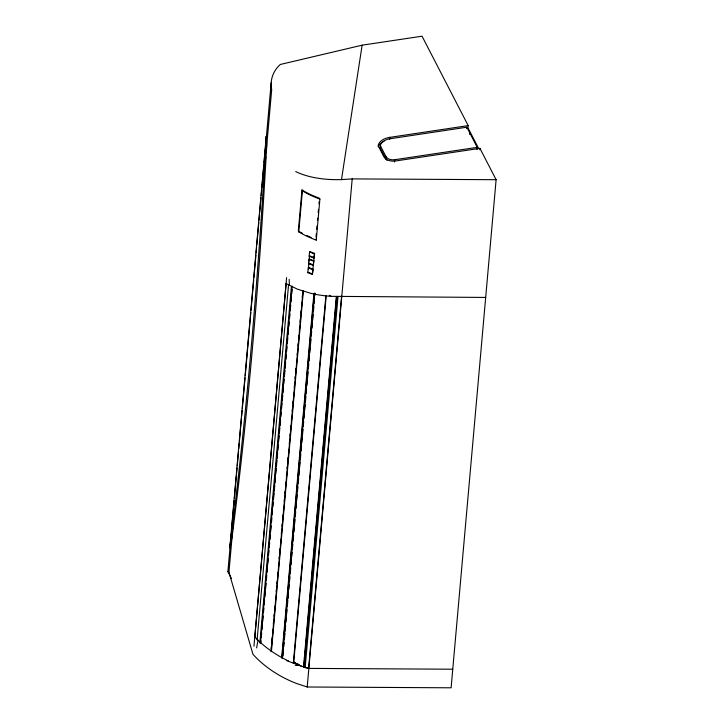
<?xml version="1.0" encoding="UTF-8"?>
<svg xmlns="http://www.w3.org/2000/svg" width="724" height="724" viewBox="0 0 724 724"><rect width="100%" height="100%" fill="white"/><g stroke="black" fill="none" stroke-linecap="round" stroke-linejoin="round"><path stroke-width="1.09" d="M253.952 646.233L286.613 277.563M229.825 547.769L266.269 136.257L266.704 145.913A2011.86 371.711 86.6 0 1 232.087 536.855L229.825 547.769A2227.784 411.612 86.6 0 0 266.269 136.257M231.282 533.28L227.888 571.58L231.49 578.594M231.481 531.036L233.472 508.51M233.671 506.257L234.169 500.619M234.368 498.365L236.368 475.84M236.567 473.596L237.065 467.957M237.264 465.704L238.558 451.07M238.757 448.817L239.255 443.178M239.454 440.925L241.454 418.4M241.653 416.155L242.151 410.517M242.35 408.264L245.047 377.856M245.246 375.602L250.83 312.533M251.029 310.279L253.717 279.871M253.916 277.618L255.916 255.092M256.115 252.839L256.613 247.21M256.812 244.956L258.812 222.431M259.011 220.177L259.509 214.548M259.708 212.295L261.002 197.652M261.201 195.399L261.699 189.769M261.898 187.516L263.898 164.991M264.097 162.737L264.595 157.108M264.794 154.855L271.174 82.771M478.718 148.646L467.994 127.867L468.193 125.614L389.838 137.352A17.258 10.661 5.1 0 0 378.127 145.596L383.928 156.846A9.023 5.575 5.1 0 0 395.304 161.018L479.931 148.348L496.112 179.706L451.115 687.8L307.202 686.995L296.858 683.592A82.608 55.82 23.5 0 1 252.966 654.297L228.947 572.222L232.585 531.217M232.784 528.963L233.083 525.588M265.31 161.687L265.708 157.18M266.106 152.673L271.699 89.532A26.906 25.394 -26.4 0 1 280.315 64.472L362.127 45.178L422.047 36.2L468.193 125.614M254.821 637.093L286.152 283.346M257.101 639.971L288.532 285.093M259.853 642.894L291.383 286.885M260.468 643.292L292.098 286.161M260.794 643.075L260.993 640.821M261.292 637.446L261.69 632.939M261.988 629.554L262.486 623.925M262.685 621.672L263.183 616.034M263.482 612.658L263.88 608.151M264.179 604.766L264.577 600.268M264.875 596.884L265.382 591.255M265.581 589.001L266.079 583.363M266.378 579.987L266.776 575.48M267.075 572.096L267.473 567.589M267.771 564.213L268.269 558.584M268.568 555.199L268.966 550.692M269.274 547.317L269.672 542.81M269.971 539.425L270.369 534.918M270.667 531.543L271.165 525.905M271.464 522.529L271.862 518.022M272.161 514.646L272.559 510.139M272.858 506.755L273.265 502.248M273.563 498.872L274.061 493.234M274.26 490.981L274.758 485.351M274.957 483.098L275.455 477.469M275.753 474.084L276.251 468.455M276.45 466.202L276.948 460.564M277.147 458.31L277.654 452.681M277.853 450.428L278.351 444.798M278.649 441.414L279.147 435.785M279.346 433.531L279.844 427.893M280.043 425.64L280.541 420.011M280.84 416.626L281.238 412.119M281.546 408.743L282.043 403.114M282.242 400.861L282.74 395.223M282.939 392.969L283.437 387.34M283.736 383.955L284.134 379.448M284.432 376.073L284.93 370.435M285.129 368.19L285.636 362.552M285.935 359.176L286.333 354.669M286.632 351.285L287.03 346.778M287.328 343.402L287.826 337.764M288.125 334.388L288.523 329.882M288.822 326.506L289.22 321.999M289.528 318.614L289.926 314.107M290.224 310.732L290.722 305.094M291.021 301.718L291.419 297.211M291.718 293.826L292.116 289.329M301.971 189.987L298.333 231.01L298.777 231.87A79.912 49.341 5.1 0 0 316.27 240.115L319.899 199.082L319.456 198.231A79.912 49.341 5.1 0 1 301.971 189.987L302.406 190.837L298.777 231.87M271.129 648.948L271.328 646.695M271.826 641.066L272.124 637.69M272.622 632.052L272.821 629.799M273.319 624.169L273.518 621.916M274.016 616.278L274.215 614.033M274.722 608.395L274.921 606.142M275.518 599.381L275.717 597.128M276.215 591.499L276.414 589.245M276.912 583.607L277.111 581.363M277.609 575.725L277.907 572.349M278.405 566.711L278.604 564.458M279.111 558.828L279.31 556.575M279.808 550.946L280.007 548.692M280.505 543.054L280.803 539.679M281.301 534.041L281.5 531.787M281.998 526.158L282.197 523.904M282.695 518.275L283.003 514.891M283.401 510.384L283.699 507.008M284.197 501.37L284.396 499.117M284.894 493.487L285.093 491.234M285.591 485.605L285.889 482.22M286.387 476.591L286.586 474.338M287.084 468.7L287.292 466.446M287.79 460.817L288.089 457.432M288.487 452.934L288.786 449.55M289.283 443.921L289.482 441.667M289.98 436.029L290.179 433.776M290.677 428.146L290.876 425.893M291.383 420.264L291.682 416.879M292.179 411.25L292.378 408.997M292.876 403.358L293.075 401.105M293.573 395.476L293.772 393.223M294.27 387.593L294.469 385.34M295.066 378.58L295.265 376.326M295.772 370.688L295.971 368.435M296.469 362.805L296.668 360.552M297.166 354.923L297.365 352.669M297.962 345.909L298.161 343.656M298.659 338.017L298.858 335.764M299.356 330.135L299.555 327.882M300.062 322.252L300.36 318.868M300.858 313.239L301.057 310.985M301.555 305.347L301.754 303.094M302.252 297.464L302.451 295.211M271.066 651.663L302.985 291.148M271.428 651.464L303.356 290.957M307.7 272.649L308.514 267.428L313.175 269.238L312.361 274.45L307.7 272.649L308.089 272.224M308.505 263.59L309.266 258.957L313.926 260.758L313.157 265.391L308.505 263.59L308.895 263.165L313.546 264.966L313.157 265.391M309.157 256.215L309.546 255.789L314.207 257.59L313.818 258.016L309.157 256.215L309.528 252.033L309.917 251.599L314.578 253.4L312.361 274.45M308.343 269.346L308.895 263.165M309.085 261.056L309.546 255.789M313.818 258.016L314.578 253.4M316.026 237.038L316.316 233.707M316.714 229.273L317.003 225.951M317.492 220.404L317.691 218.186M318.18 212.639L318.479 209.317M318.967 203.77L319.166 201.553M281.717 657.32L313.935 293.437M281.98 658.252L314.307 293.247M282.414 658.36L314.741 293.338M282.939 655.881L283.437 650.252M283.736 646.876L284.134 642.369M284.432 638.984L284.93 633.355M285.129 631.102L285.627 625.464M285.926 622.088L286.324 617.581M286.623 614.196L287.03 609.689M287.328 606.314L287.826 600.685M288.025 598.431L288.523 592.793M288.822 589.417L289.22 584.911M289.519 581.526L289.917 577.019M290.215 573.643L290.713 568.014M291.021 564.63L291.419 560.123M291.718 556.747L292.116 552.24M292.415 548.855L292.813 544.348M293.111 540.973L293.609 535.335M293.908 531.959L294.306 527.452M294.605 524.076L295.003 519.57M295.311 516.185L295.709 511.678M296.007 508.302L296.505 502.664M296.704 500.411L297.202 494.782M297.501 491.397L297.899 486.899M298.197 483.514L298.695 477.885M298.894 475.632L299.401 469.994M299.6 467.74L300.098 462.111M300.297 459.858L300.795 454.219M301.094 450.844L301.591 445.215M301.79 442.961L302.288 437.323M302.487 435.07L302.985 429.441M303.293 426.056L303.691 421.549M303.989 418.173L304.487 412.535M304.686 410.291L305.184 404.653M305.383 402.399L305.881 396.77M306.18 393.385L306.578 388.878M306.876 385.503L307.383 379.865M307.582 377.611L308.08 371.982M308.379 368.607L308.777 364.1M309.076 360.715L309.474 356.208M309.772 352.832L310.27 347.194M310.469 344.941L310.967 339.312M311.266 335.927L311.673 331.429M311.972 328.044L312.37 323.538M312.668 320.162L313.166 314.524M313.465 311.148L313.863 306.641M314.162 303.256L314.56 298.75M314.859 295.374L315.058 293.12M293.311 663.347L325.836 296.071M293.673 663.148L326.198 295.881M303.474 667.419L336.28 297.03M303.845 667.22L336.642 296.831M336.977 296.351L304.252 665.881L305.157 667.628L308.849 668.406L452.762 669.211M305.157 667.628L337.981 296.976M308.641 668.008L341.565 296.234M307.202 686.995L352.199 178.9L496.112 179.706M387.078 160.312A6.887 4.254 5.1 0 1 386.091 159.334L380.109 147.868L380.48 145.008A15.132 9.34 5.1 0 1 389.177 138.881L466.835 127.207L477.243 147.361L477.044 149.615M385.729 158.755L385.928 156.502L380.308 145.615M389.639 139.605L389.838 137.352M394.499 161.977L394.707 159.723L477.243 147.361M466.709 128.709L466.835 127.207M469.695 134.492L469.831 132.99M479.795 149.85L479.931 148.348M295.718 171.606A82.608 42.87 -10.8 0 0 341.493 179.606L362.127 45.178M256.613 647.908L258.016 640.206L254.531 636.64M380.109 147.868L380.281 147.262A15.132 9.34 5.1 0 1 380.643 146.429M394.707 159.723L393.766 159.823A6.887 4.254 5.1 0 1 386.29 157.072L385.928 156.502M352.199 178.9L341.493 179.606M295.265 665.419L298.496 665.148L308.849 668.406M296.487 665.247L298.496 665.148L293.519 661.854M485.686 297.437L331.185 296.342A80.699 45.865 -3.9 0 1 311.012 293.383L297.437 289.175L285.808 283.455M286.405 660.469L298.496 665.148M309.528 252.033L314.189 253.834M308.877 259.382L313.537 261.183M308.125 267.862L312.786 269.663M309.021 272.586L311.818 273.663M288.442 660.967C277.301 655.7 266.894 648.785 258.016 640.206M301.627 666.487L293.482 661.817M329.275 295.256L331.185 296.342M297.166 663.682L299.103 664.786M315.827 239.255L316.27 240.115M289.175 279.355L289.437 285.518M228.947 572.222A26.906 1.33 15 0 1 228.196 571.417M311.175 237.454A79.912 49.341 5.1 0 1 306.686 235.472M302.406 233.318A79.912 49.341 5.1 0 1 299.935 231.952M378.2 146.872A17.258 10.661 5.1 0 1 383.982 141.243M319.899 199.082A79.912 49.341 5.1 0 1 302.406 190.837"/></g></svg>
